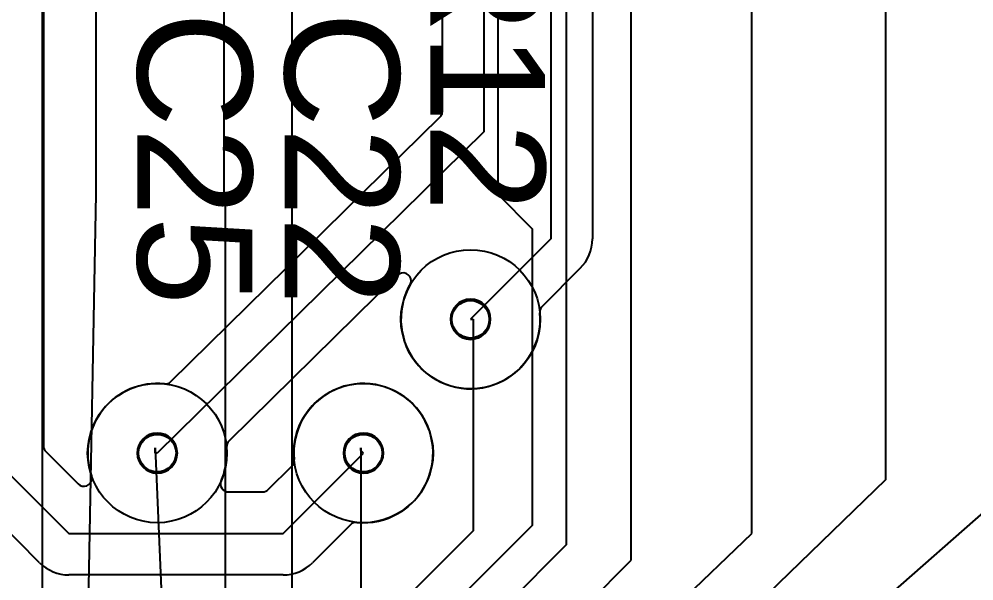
# Model space of a CAD drawing. Header units: inches. Extents: x -0.63 to 3.45, y 0 to 2.67.
# Drawn here: x 0.9364 to 1.293, y 1.3622 to 1.5722 of the extents above; entities that cross this region are included whole.
import ezdxf

# ---------------------------------------------------------------- set-up
doc = ezdxf.new("R2010")
doc.units = ezdxf.units.IN
doc.header["$MEASUREMENT"] = 0
for name, color, linetype in [('Bottom', 7, 'Continuous'), ('L2_GND', 7, 'Continuous'), ('L5_GND', 7, 'Continuous'), ('LAYNR4', 7, 'Continuous'), ('LAYNR5', 7, 'Continuous'), ('PADLAYER_BOT', 7, 'Continuous'), ('PADLAYER_INNER', 7, 'Continuous'), ('PADLAYER_TOP', 7, 'Continuous'), ('SILKSCREEN_TEXT_TOP', 7, 'Continuous'), ('TOOL_TOP', 7, 'Continuous'), ('Trace_Route_Top', 7, 'Continuous')]:
    doc.layers.add(name, color=color, linetype=linetype)

# ---------------------------------------------------------------- blocks, each defined once
blk = doc.blocks.new('SE133')
at = {"layer": 'Trace_Route_Top', "color": 7, "linetype": 'Continuous'}
for p, q in [((1, 1.605), (1.0128, 1.5922)), ((1.0128, 1.5922), (1.0128, 1.50669))]:
    blk.add_line(p, q, dxfattribs=at)
blk = doc.blocks.new('SE132')
at = {"layer": 'Trace_Route_Top'}
blk.add_blockref('SE133', (0, 0), dxfattribs=at)
blk = doc.blocks.new('SE135')
at = {"layer": 'Trace_Route_Top', "color": 7, "linetype": 'Continuous'}
for p, q in [((1.0128, 1.50669), (1.01335, 1.50614)), ((1.01335, 1.50614), (1.01335, 1.34835))]:
    blk.add_line(p, q, dxfattribs=at)
blk = doc.blocks.new('SE134')
at = {"layer": 'Trace_Route_Top'}
blk.add_blockref('SE135', (0, 0), dxfattribs=at)
blk = doc.blocks.new('SE141')
at = {"layer": 'Trace_Route_Top', "color": 7, "linetype": 'Continuous'}
blk.add_line((1.03839, 1.35339), (1.03839, 1.508), dxfattribs=at)
blk = doc.blocks.new('SE140')
at = {"layer": 'Trace_Route_Top'}
blk.add_blockref('SE141', (0, 0), dxfattribs=at)
blk = doc.blocks.new('SE143')
at = {"layer": 'Trace_Route_Top', "color": 7, "linetype": 'Continuous'}
for p, q in [((1.03839, 1.59), (1.05, 1.605)), ((1.03839, 1.508), (1.03839, 1.59))]:
    blk.add_line(p, q, dxfattribs=at)
blk = doc.blocks.new('SE142')
at = {"layer": 'Trace_Route_Top'}
blk.add_blockref('SE143', (0, 0), dxfattribs=at)
blk = doc.blocks.new('SE169')
at = {"layer": 'Trace_Route_Top', "color": 7, "linetype": 'Continuous'}
blk.add_line((1.145, 1.215), (1.35, 1.36988), dxfattribs=at)
blk = doc.blocks.new('SE168')
at = {"layer": 'Trace_Route_Top'}
blk.add_blockref('SE169', (0, 0), dxfattribs=at)
blk = doc.blocks.new('SE179')
at = {"layer": 'Trace_Route_Top', "color": 7, "linetype": 'Continuous'}
blk.add_line((1.075, 1.28), (1.165, 1.37), dxfattribs=at)
blk = doc.blocks.new('SE178')
at = {"layer": 'Trace_Route_Top'}
blk.add_blockref('SE179', (0, 0), dxfattribs=at)
blk = doc.blocks.new('SE181')
at = {"layer": 'Trace_Route_Top', "color": 7, "linetype": 'Continuous'}
blk.add_line((1.165, 1.37), (1.165, 1.605), dxfattribs=at)
blk = doc.blocks.new('SE180')
at = {"layer": 'Trace_Route_Top'}
blk.add_blockref('SE181', (0, 0), dxfattribs=at)
blk = doc.blocks.new('SE217')
at = {"layer": 'Trace_Route_Top', "color": 7, "linetype": 'Continuous'}
for p, q in [((1.35, 1.56), (1.35, 1.43494)), ((1.35, 1.43494), (1.13525, 1.2461))]:
    blk.add_line(p, q, dxfattribs=at)
blk = doc.blocks.new('SE216')
at = {"layer": 'Trace_Route_Top'}
blk.add_blockref('SE217', (0, 0), dxfattribs=at)
blk = doc.blocks.new('SE235')
at = {"layer": 'Trace_Route_Top', "color": 7, "linetype": 'Continuous'}
blk.add_line((1.26, 1.628), (1.26, 1.4), dxfattribs=at)
blk = doc.blocks.new('SE234')
at = {"layer": 'Trace_Route_Top'}
blk.add_blockref('SE235', (0, 0), dxfattribs=at)
blk = doc.blocks.new('SE237')
at = {"layer": 'Trace_Route_Top', "color": 7, "linetype": 'Continuous'}
blk.add_line((1.26, 1.4), (1.11, 1.255), dxfattribs=at)
blk = doc.blocks.new('SE236')
at = {"layer": 'Trace_Route_Top'}
blk.add_blockref('SE237', (0, 0), dxfattribs=at)
blk = doc.blocks.new('SE287')
at = {"layer": 'Trace_Route_Top', "color": 7, "linetype": 'Continuous'}
blk.add_line((0.945, 1.803), (0.945, 1.50669), dxfattribs=at)
blk = doc.blocks.new('SE286')
at = {"layer": 'Trace_Route_Top'}
blk.add_blockref('SE287', (0, 0), dxfattribs=at)
blk = doc.blocks.new('SE289')
at = {"layer": 'Trace_Route_Top', "color": 7, "linetype": 'Continuous'}
blk.add_line((0.945, 1.50669), (0.945, 1.345), dxfattribs=at)
blk = doc.blocks.new('SE288')
at = {"layer": 'Trace_Route_Top'}
blk.add_blockref('SE289', (0, 0), dxfattribs=at)
blk = doc.blocks.new('SE293')
at = {"layer": 'Trace_Route_Top', "color": 7, "linetype": 'Continuous'}
for p, q in [((1.028, 1.8), (0.965, 1.73661)), ((0.965, 1.73661), (0.965, 1.50669))]:
    blk.add_line(p, q, dxfattribs=at)
blk = doc.blocks.new('SE292')
at = {"layer": 'Trace_Route_Top'}
blk.add_blockref('SE293', (0, 0), dxfattribs=at)
blk = doc.blocks.new('SE295')
at = {"layer": 'Trace_Route_Top', "color": 7, "linetype": 'Continuous'}
blk.add_line((0.965, 1.50669), (0.96205, 1.34795), dxfattribs=at)
blk = doc.blocks.new('SE294')
at = {"layer": 'Trace_Route_Top'}
blk.add_blockref('SE295', (0, 0), dxfattribs=at)
blk = doc.blocks.new('SE301')
at = {"layer": 'LAYNR4', "color": 7, "linetype": 'Continuous'}
for p, q in [((1.11, 1.745), (1.11, 1.53)), ((1.11, 1.53), (0.988, 1.41))]:
    blk.add_line(p, q, dxfattribs=at)
blk = doc.blocks.new('SE300')
at = {"layer": 'LAYNR4'}
blk.add_blockref('SE301', (0, 0), dxfattribs=at)
blk = doc.blocks.new('SE303')
at = {"layer": 'Trace_Route_Top', "color": 7, "linetype": 'Continuous'}
for p, q in [((0.9872, 1.41), (0.9872, 1.412)), ((0.988, 1.41), (0.9872, 1.41))]:
    blk.add_line(p, q, dxfattribs=at)
blk = doc.blocks.new('SE302')
at = {"layer": 'Trace_Route_Top'}
blk.add_blockref('SE303', (0, 0), dxfattribs=at)
blk = doc.blocks.new('SE305')
at = {"layer": 'Trace_Route_Top', "color": 7, "linetype": 'Continuous'}
blk.add_line((0.9872, 1.412), (0.99, 1.345), dxfattribs=at)
blk = doc.blocks.new('SE304')
at = {"layer": 'Trace_Route_Top'}
blk.add_blockref('SE305', (0, 0), dxfattribs=at)
blk = doc.blocks.new('SE311')
at = {"layer": 'LAYNR4', "color": 7, "linetype": 'Continuous'}
for p, q in [((0.91, 1.75), (0.93, 1.73)), ((0.93, 1.73), (0.93, 1.405)), ((1.035, 1.38), (1.065, 1.41)), ((0.93, 1.405), (0.955, 1.38)), ((0.955, 1.38), (1.035, 1.38))]:
    blk.add_line(p, q, dxfattribs=at)
blk = doc.blocks.new('SE310')
at = {"layer": 'LAYNR4'}
blk.add_blockref('SE311', (0, 0), dxfattribs=at)
blk = doc.blocks.new('SE313')
at = {"layer": 'Trace_Route_Top', "color": 7, "linetype": 'Continuous'}
for p, q in [((1.06398, 1.41102), (1.06398, 1.412)), ((1.065, 1.41), (1.06398, 1.41102))]:
    blk.add_line(p, q, dxfattribs=at)
blk = doc.blocks.new('SE312')
at = {"layer": 'Trace_Route_Top'}
blk.add_blockref('SE313', (0, 0), dxfattribs=at)
blk = doc.blocks.new('SE315')
at = {"layer": 'Trace_Route_Top', "color": 7, "linetype": 'Continuous'}
blk.add_line((1.06398, 1.412), (1.06398, 1.35898), dxfattribs=at)
blk = doc.blocks.new('SE314')
at = {"layer": 'Trace_Route_Top'}
blk.add_blockref('SE315', (0, 0), dxfattribs=at)
blk = doc.blocks.new('SE321')
at = {"layer": 'LAYNR4', "color": 7, "linetype": 'Continuous'}
for p, q in [((0.945, 1.895), (1.105, 1.895)), ((1.105, 1.895), (1.135, 1.865)), ((1.135, 1.865), (1.135, 1.49)), ((1.135, 1.49), (1.105, 1.46))]:
    blk.add_line(p, q, dxfattribs=at)
blk = doc.blocks.new('SE320')
at = {"layer": 'LAYNR4'}
blk.add_blockref('SE321', (0, 0), dxfattribs=at)
blk = doc.blocks.new('SE323')
at = {"layer": 'Trace_Route_Top', "color": 7, "linetype": 'Continuous'}
blk.add_line((1.105, 1.46), (1.106, 1.46), dxfattribs=at)
blk = doc.blocks.new('SE322')
at = {"layer": 'Trace_Route_Top'}
blk.add_blockref('SE323', (0, 0), dxfattribs=at)
blk = doc.blocks.new('SE325')
at = {"layer": 'Trace_Route_Top', "color": 7, "linetype": 'Continuous'}
blk.add_line((1.106, 1.46), (1.106, 1.381), dxfattribs=at)
blk = doc.blocks.new('SE324')
at = {"layer": 'Trace_Route_Top'}
blk.add_blockref('SE325', (0, 0), dxfattribs=at)
blk = doc.blocks.new('SE327')
at = {"layer": 'Trace_Route_Top', "color": 7, "linetype": 'Continuous'}
for p, q in [((1.106, 1.381), (1.02915, 1.30415)), ((1.02915, 1.30415), (1.02915, 1.17482))]:
    blk.add_line(p, q, dxfattribs=at)
blk = doc.blocks.new('SE326')
at = {"layer": 'Trace_Route_Top'}
blk.add_blockref('SE327', (0, 0), dxfattribs=at)
blk = doc.blocks.new('SE329')
at = {"layer": 'Trace_Route_Top', "color": 7, "linetype": 'Continuous'}
for p, q in [((1.072, 1.8), (1.08, 1.8)), ((1.08, 1.8), (1.08, 1.615)), ((1.08, 1.615), (1.11516, 1.57984)), ((1.11516, 1.57984), (1.11516, 1.50669))]:
    blk.add_line(p, q, dxfattribs=at)
blk = doc.blocks.new('SE328')
at = {"layer": 'Trace_Route_Top'}
blk.add_blockref('SE329', (0, 0), dxfattribs=at)
blk = doc.blocks.new('SE331')
at = {"layer": 'Trace_Route_Top', "color": 7, "linetype": 'Continuous'}
for p, q in [((1.11516, 1.50669), (1.128, 1.49385)), ((1.128, 1.49385), (1.128, 1.383))]:
    blk.add_line(p, q, dxfattribs=at)
blk = doc.blocks.new('SE330')
at = {"layer": 'Trace_Route_Top'}
blk.add_blockref('SE331', (0, 0), dxfattribs=at)
blk = doc.blocks.new('SE333')
at = {"layer": 'Trace_Route_Top', "color": 7, "linetype": 'Continuous'}
for p, q in [((1.128, 1.383), (1.03976, 1.29476)), ((1.03976, 1.29476), (1.03976, 1.17482))]:
    blk.add_line(p, q, dxfattribs=at)
blk = doc.blocks.new('SE332')
at = {"layer": 'Trace_Route_Top'}
blk.add_blockref('SE333', (0, 0), dxfattribs=at)
blk = doc.blocks.new('SE335')
at = {"layer": 'Trace_Route_Top', "color": 7, "linetype": 'Continuous'}
for p, q in [((1.11, 1.653), (1.11, 1.61)), ((1.11, 1.61), (1.14075, 1.57925)), ((1.14075, 1.57925), (1.14075, 1.50669))]:
    blk.add_line(p, q, dxfattribs=at)
blk = doc.blocks.new('SE334')
at = {"layer": 'Trace_Route_Top'}
blk.add_blockref('SE335', (0, 0), dxfattribs=at)
blk = doc.blocks.new('SE337')
at = {"layer": 'Trace_Route_Top', "color": 7, "linetype": 'Continuous'}
blk.add_line((1.14075, 1.50669), (1.14075, 1.37575), dxfattribs=at)
blk = doc.blocks.new('SE336')
at = {"layer": 'Trace_Route_Top'}
blk.add_blockref('SE337', (0, 0), dxfattribs=at)
blk = doc.blocks.new('SE339')
at = {"layer": 'Trace_Route_Top', "color": 7, "linetype": 'Continuous'}
for p, q in [((1.14075, 1.37575), (1.05036, 1.28536)), ((1.05036, 1.28536), (1.05036, 1.17482))]:
    blk.add_line(p, q, dxfattribs=at)
blk = doc.blocks.new('SE338')
at = {"layer": 'Trace_Route_Top'}
blk.add_blockref('SE339', (0, 0), dxfattribs=at)
blk = doc.blocks.new('SE425')
at = {"layer": 'Trace_Route_Top', "color": 7, "linetype": 'Continuous'}
blk.add_line((1.21, 1.38), (1.21, 1.605), dxfattribs=at)
blk = doc.blocks.new('SE424')
at = {"layer": 'Trace_Route_Top'}
blk.add_blockref('SE425', (0, 0), dxfattribs=at)
blk = doc.blocks.new('SE429')
at = {"layer": 'Trace_Route_Top', "color": 7, "linetype": 'Continuous'}
blk.add_line((1.085, 1.26), (1.21, 1.38), dxfattribs=at)
blk = doc.blocks.new('SE428')
at = {"layer": 'Trace_Route_Top'}
blk.add_blockref('SE429', (0, 0), dxfattribs=at)
blk = doc.blocks.new('SE431')
at = {"layer": 'Trace_Route_Top', "color": 7, "linetype": 'Continuous'}
blk.add_line((1.21, 1.38), (1.21, 1.605), dxfattribs=at)
blk = doc.blocks.new('SE430')
at = {"layer": 'Trace_Route_Top'}
blk.add_blockref('SE431', (0, 0), dxfattribs=at)
blk = doc.blocks.new('SE1265')
at = {"layer": 'LAYNR4', "color": 7, "linetype": 'Continuous'}
for p, q in [((0.9455, 1.73), (0.9455, 1.41266)), ((1.0945, 1.53775), (1.0945, 1.72267)), ((1.1505, 1.69838), (1.1505, 1.49)), ((0.99305, 1.43671), (1.0936, 1.53561)), ((1.07769, 1.47648), (1.01479, 1.41461)), ((1.14596, 1.47904), (1.13175, 1.46483)), ((0.94638, 1.41054), (0.95845, 1.39847)), ((1.02946, 1.39638), (1.03825, 1.40517)), ((1.01462, 1.3955), (1.02734, 1.3955)), ((0.94403, 1.36905), (0.91904, 1.39404)), ((1.06017, 1.38325), (1.04596, 1.36904)), ((1.035, 1.3645), (0.955, 1.3645))]:
    blk.add_line(p, q, dxfattribs=at)
for centre, radius, start, end in [((1.0914920774, 1.5377557619), 0.0030079281659565, 314.4903312516, 359.8902465407), ((1.1350000832, 1.4900002757), 0.0154999167723886, 314.9990617053, 359.9989807126), ((1.0797913126, 1.4743406982), 0.0029986875067434, 359.9866596852, 134.4867336798), ((1.1050072894, 1.4600188306), 0.0259947772342935, 150.4221515563, 5.3221728888), ((1.0797752809, 1.4743330473), 0.0030147271124736, 330.5322115762, 0.1321386164), ((1.1338690715, 1.4627077439), 0.0029990723405819, 134.9569794963, 179.9568985036), ((1.1339047536, 1.4627860538), 0.0030357064174111, 181.4355865383, 186.7356470216), ((0.9880089826, 1.4099928896), 0.0260105189092596, 84.1944852952, 198.8944807874), ((0.9909504273, 1.4388565716), 0.0030026613635529, 264.0659268644, 314.3658407838), ((1.0649939688, 1.4099939688), 0.0259972203268953, 264.6499970623, 185.3500029377), ((0.9485053935, 1.4126648803), 0.0030053974866777, 180.0930400992, 224.9930819009), ((1.0168952723, 1.4124778286), 0.0029963855272574, 134.6362939017, 184.9362078211), ((0.9874711847, 1.4100363318), 0.0265288401682154, 359.9215321831, 4.7215289966), ((0.9879325519, 1.4100103942), 0.0260674501984611, 336.677187619, 359.9771536722), ((1.0361309285, 1.4072922561), 0.0029990723405817, 314.9569794963, 359.9568985036), ((1.0360952464, 1.4072139462), 0.0030357064174114, 1.4355865383, 6.7356470217), ((0.9605711263, 1.4005743211), 0.0029989836389865, 0.4906029843, 19.390543082), ((0.9605688632, 1.4005953852), 0.0030011403672848, 225.088045017, 0.0881023865), ((1.0146237787, 1.3984999263), 0.0029999287064959, 156.6279183517, 269.9278312175), ((1.0273351197, 1.3985053935), 0.0030053974866777, 270.0930400992, 314.9930819009), ((1.062285872, 1.381124078), 0.0029994097199606, 84.5643375556, 134.864251475), ((0.9550073468, 1.3800169879), 0.0155169896011334, 224.9729531398, 269.9728721472), ((1.0349997243, 1.3799999168), 0.0154999167723885, 270.0010192874, 315.0009382947)]:
    blk.add_arc(centre, radius, start, end, dxfattribs=at)
blk = doc.blocks.new('SE1264')
at = {"layer": 'LAYNR4'}
blk.add_blockref('SE1265', (0, 0), dxfattribs=at)
blk = doc.blocks.new('SE2403')
at = {"layer": 'PADLAYER_TOP', "color": 7, "linetype": 'Continuous'}
for start, end in [(0, 180), (180, 0)]:
    blk.add_arc((0.988, 1.41), 0.0075000000000001, start, end, dxfattribs=at)
blk = doc.blocks.new('SE2402')
at = {"layer": 'PADLAYER_TOP'}
blk.add_blockref('SE2403', (0, 0), dxfattribs=at)
blk = doc.blocks.new('SE2405')
at = {"layer": 'PADLAYER_INNER', "color": 7, "linetype": 'Continuous'}
for start, end in [(0, 180), (180, 0)]:
    blk.add_arc((0.988, 1.41), 0.0075000000000001, start, end, dxfattribs=at)
blk = doc.blocks.new('SE2404')
at = {"layer": 'PADLAYER_INNER'}
blk.add_blockref('SE2405', (0, 0), dxfattribs=at)
blk = doc.blocks.new('SE2407')
at = {"layer": 'PADLAYER_BOT', "color": 7, "linetype": 'Continuous'}
for start, end in [(0, 180), (180, 0)]:
    blk.add_arc((0.988, 1.41), 0.0075000000000001, start, end, dxfattribs=at)
blk = doc.blocks.new('SE2406')
at = {"layer": 'PADLAYER_BOT'}
blk.add_blockref('SE2407', (0, 0), dxfattribs=at)
blk = doc.blocks.new('SE2415')
at = {"layer": 'PADLAYER_TOP', "color": 7, "linetype": 'Continuous'}
for start, end in [(0, 180), (180, 0)]:
    blk.add_arc((1.065, 1.41), 0.0074999999999998, start, end, dxfattribs=at)
blk = doc.blocks.new('SE2414')
at = {"layer": 'PADLAYER_TOP'}
blk.add_blockref('SE2415', (0, 0), dxfattribs=at)
blk = doc.blocks.new('SE2417')
at = {"layer": 'PADLAYER_INNER', "color": 7, "linetype": 'Continuous'}
for start, end in [(0, 180), (180, 0)]:
    blk.add_arc((1.065, 1.41), 0.0074999999999998, start, end, dxfattribs=at)
blk = doc.blocks.new('SE2416')
at = {"layer": 'PADLAYER_INNER'}
blk.add_blockref('SE2417', (0, 0), dxfattribs=at)
blk = doc.blocks.new('SE2419')
at = {"layer": 'PADLAYER_BOT', "color": 7, "linetype": 'Continuous'}
for start, end in [(0, 180), (180, 0)]:
    blk.add_arc((1.065, 1.41), 0.0074999999999998, start, end, dxfattribs=at)
blk = doc.blocks.new('SE2418')
at = {"layer": 'PADLAYER_BOT'}
blk.add_blockref('SE2419', (0, 0), dxfattribs=at)
blk = doc.blocks.new('SE2427')
at = {"layer": 'PADLAYER_TOP', "color": 7, "linetype": 'Continuous'}
for start, end in [(0, 180), (180, 0)]:
    blk.add_arc((1.105, 1.46), 0.0075000000000001, start, end, dxfattribs=at)
blk = doc.blocks.new('SE2426')
at = {"layer": 'PADLAYER_TOP'}
blk.add_blockref('SE2427', (0, 0), dxfattribs=at)
blk = doc.blocks.new('SE2429')
at = {"layer": 'PADLAYER_INNER', "color": 7, "linetype": 'Continuous'}
for start, end in [(0, 180), (180, 0)]:
    blk.add_arc((1.105, 1.46), 0.0075000000000001, start, end, dxfattribs=at)
blk = doc.blocks.new('SE2428')
at = {"layer": 'PADLAYER_INNER'}
blk.add_blockref('SE2429', (0, 0), dxfattribs=at)
blk = doc.blocks.new('SE2431')
at = {"layer": 'PADLAYER_BOT', "color": 7, "linetype": 'Continuous'}
for start, end in [(0, 180), (180, 0)]:
    blk.add_arc((1.105, 1.46), 0.0075000000000001, start, end, dxfattribs=at)
blk = doc.blocks.new('SE2430')
at = {"layer": 'PADLAYER_BOT'}
blk.add_blockref('SE2431', (0, 0), dxfattribs=at)

msp = doc.modelspace()

# ---------------------------------------------------------------- linework, layer by layer
at = {"layer": 'Bottom', "color": 7, "linetype": 'Continuous'}
for centre in [(1.105, 1.46), (0.988, 1.41), (1.065, 1.41)]:
    msp.add_circle(centre, 0.026, dxfattribs=at)
at = {"layer": 'L2_GND', "color": 7, "linetype": 'Continuous'}
for centre in [(1.105, 1.46), (0.988, 1.41), (1.065, 1.41)]:
    msp.add_circle(centre, 0.026, dxfattribs=at)
at = {"layer": 'L5_GND', "color": 7, "linetype": 'Continuous'}
for centre in [(1.105, 1.46), (0.988, 1.41), (1.065, 1.41)]:
    msp.add_circle(centre, 0.026, dxfattribs=at)
at = {"layer": 'LAYNR5', "color": 7, "linetype": 'Continuous'}
for centre in [(1.105, 1.46), (0.988, 1.41), (1.065, 1.41)]:
    msp.add_circle(centre, 0.026, dxfattribs=at)
at = {"layer": 'TOOL_TOP', "color": 7, "linetype": 'Continuous'}
for centre, radius in [((1.105, 1.46), 0.0069999999999999), ((0.988, 1.41), 0.007), ((1.065, 1.41), 0.0069999999999999)]:
    msp.add_circle(centre, radius, dxfattribs=at)

# ---------------------------------------------------------------- block references
for name in ['SE1264', 'SE320', 'SE286', 'SE292', 'SE328', 'SE310', 'SE300', 'SE334', 'SE234', 'SE132', 'SE142', 'SE180', 'SE424', 'SE430', 'SE216', 'SE288', 'SE294', 'SE134', 'SE140', 'SE330', 'SE336', 'SE2426', 'SE2428', 'SE2430', 'SE322', 'SE324', 'SE2402', 'SE2404', 'SE2406', 'SE2414', 'SE2416', 'SE2418', 'SE302', 'SE304', 'SE312', 'SE314', 'SE236', 'SE326', 'SE332', 'SE428', 'SE338', 'SE178', 'SE168']:
    msp.add_blockref(name, (0, 0))

# ---------------------------------------------------------------- texts
at = {"layer": 'SILKSCREEN_TEXT_TOP', "char_height": 0.042857, "width": 0.1099379154, "attachment_point": 7, "rotation": 270.000005}
for s, insert in [('{\\fArial|b0||i0||c0|p34;\\C7;\\H4.2857e-002;\\W1.;R12}', (1.0899996063, 1.61)), ('{\\fArial|b0||i0||c0|p34;\\C7;\\H4.2857e-002;\\W1.;C25}', (0.9799996063, 1.575)), ('{\\fArial|b0||i0||c0|p34;\\C7;\\H4.2857e-002;\\W1.;C22}', (1.0349996063, 1.575))]:
    msp.add_mtext(s, dxfattribs=dict(at, insert=insert))

doc.saveas('drawing.dxf')
